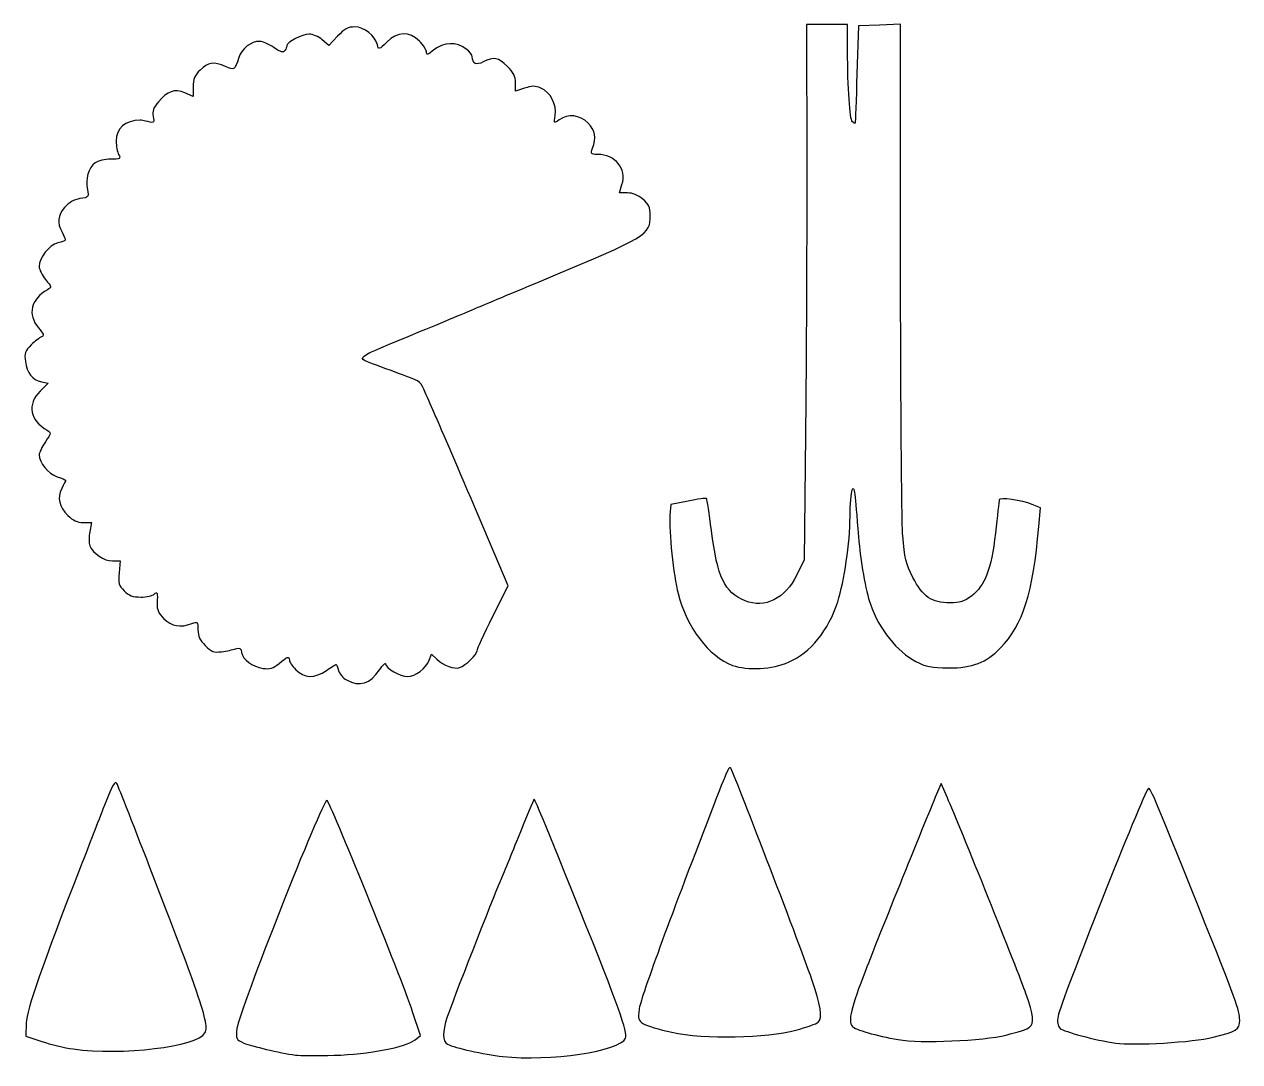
# Model space of a CAD drawing. Header units: centimetres. Extents: x -6.7 to 6.7, y -11.4 to 0.
import ezdxf

# ---------------------------------------------------------------- set-up
doc = ezdxf.new("R2010")
doc.units = ezdxf.units.CM
doc.header["$MEASUREMENT"] = 0
doc.layers.add('Layer 1', color=7, linetype='Continuous')

msp = doc.modelspace()

# ---------------------------------------------------------------- linework, layer by layer
at = {"layer": 'Layer 1'}
for points, knots in [([(1.10278, -7.05036), (0.84341, -6.95492), (0.60002, -6.63425), (0.50239, -6.25939), (0.50239, -6.25939), (0.45365, -6.07228), (0.40127, -5.56674), (0.41333, -5.40005), (0.41333, -5.40005), (0.41333, -5.40005), (0.4219, -5.28154), (0.4219, -5.28154), (0.4219, -5.28154), (0.4219, -5.28154), (0.61317, -5.24294), (0.61317, -5.24294), (0.61317, -5.24294), (0.71837, -5.22172), (0.80936, -5.20958), (0.81542, -5.21595), (0.81542, -5.21595), (0.82148, -5.2223), (0.84593, -5.37994), (0.86979, -5.56623), (0.86979, -5.56623), (0.93633, -6.08574), (1.01232, -6.24446), (1.24015, -6.33963), (1.24015, -6.33963), (1.45589, -6.42977), (1.68084, -6.31719), (1.80818, -6.05541), (1.80818, -6.05541), (1.80818, -6.05541), (1.88917, -5.88896), (1.88917, -5.88896), (1.88917, -5.88896), (1.88917, -5.88896), (1.9043, -4.51313), (1.9043, -4.51313), (1.9043, -4.51313), (1.91261, -3.75642), (1.91885, -2.43186), (1.91814, -1.56964), (1.91814, -1.56964), (1.91814, -1.56964), (1.91679, -0.00198), (1.91679, -0.00198), (1.91679, -0.00198), (1.91679, -0.00198), (2.1417, -0.002), (2.1417, -0.002), (2.1417, -0.002), (2.1417, -0.002), (2.36659, -0.002), (2.36659, -0.002), (2.36659, -0.002), (2.36659, -0.002), (2.36712, -0.28643), (2.36712, -0.28643), (2.36712, -0.28643), (2.36781, -0.70262), (2.3908, -1.04216), (2.42025, -1.07161), (2.42025, -1.07161), (2.43441, -1.08579), (2.44785, -1.09201), (2.45012, -1.08547), (2.45012, -1.08547), (2.45237, -1.07893), (2.46129, -0.83544), (2.46996, -0.5444), (2.46996, -0.5444), (2.46996, -0.5444), (2.48568, -0.01523), (2.48568, -0.01523), (2.48568, -0.01523), (2.48568, -0.01523), (2.71719, -0.00758), (2.71719, -0.00758), (2.71719, -0.00758), (2.71719, -0.00758), (2.9487, 0.00007), (2.9487, 0.00007), (2.9487, 0.00007), (2.9487, 0.00007), (2.95005, -2.66664), (2.95005, -2.66664), (2.95005, -2.66664), (2.95082, -4.13333), (2.9614, -5.46281), (2.9736, -5.62103), (2.9736, -5.62103), (2.99286, -5.87082), (3.00747, -5.93165), (3.08467, -6.08275), (3.08467, -6.08275), (3.19291, -6.29452), (3.29314, -6.36331), (3.49332, -6.36331), (3.49332, -6.36331), (3.60294, -6.36331), (3.64964, -6.34833), (3.72912, -6.28772), (3.72912, -6.28772), (3.87914, -6.17331), (3.94518, -6.00038), (3.99257, -5.59779), (3.99257, -5.59779), (4.01482, -5.40869), (4.03313, -5.24349), (4.03329, -5.23071), (4.03329, -5.23071), (4.03361, -5.19938), (4.2847, -5.23444), (4.39746, -5.28154), (4.39746, -5.28154), (4.39746, -5.28154), (4.48789, -5.31935), (4.48789, -5.31935), (4.48789, -5.31935), (4.48789, -5.31935), (4.47, -5.5248), (4.47, -5.5248), (4.47, -5.5248), (4.40618, -6.25833), (4.29834, -6.60001), (4.0491, -6.85849), (4.0491, -6.85849), (3.89268, -7.02071), (3.73909, -7.07981), (3.47786, -7.07836), (3.47786, -7.07836), (3.28834, -7.0773), (3.23193, -7.06619), (3.11901, -7.00764), (3.11901, -7.00764), (2.90951, -6.89905), (2.71584, -6.65582), (2.61794, -6.37843), (2.61794, -6.37843), (2.56664, -6.23307), (2.50808, -5.90057), (2.48739, -5.63765), (2.48739, -5.63765), (2.44823, -5.13878), (2.43876, -5.06864), (2.41773, -5.12171), (2.41773, -5.12171), (2.40619, -5.15081), (2.39588, -5.28178), (2.39474, -5.41275), (2.39474, -5.41275), (2.39225, -5.70549), (2.33185, -6.12247), (2.25861, -6.35202), (2.25861, -6.35202), (2.15902, -6.6641), (1.95915, -6.90997), (1.71833, -7.01647), (1.71833, -7.01647), (1.54742, -7.09212), (1.25931, -7.10799), (1.10278, -7.05036), (1.10278, -7.05036), (1.10278, -7.05036), (1.10278, -7.05036), (1.10278, -7.05036)], [0, 0, 0, 0, 0.02325581, 0.02325581, 0.02325581, 0.02325581, 0.04651163, 0.04651163, 0.04651163, 0.04651163, 0.06976744, 0.06976744, 0.06976744, 0.06976744, 0.09302326, 0.09302326, 0.09302326, 0.09302326, 0.11627907, 0.11627907, 0.11627907, 0.11627907, 0.13953488, 0.13953488, 0.13953488, 0.13953488, 0.1627907, 0.1627907, 0.1627907, 0.1627907, 0.18604651, 0.18604651, 0.18604651, 0.18604651, 0.20930233, 0.20930233, 0.20930233, 0.20930233, 0.23255814, 0.23255814, 0.23255814, 0.23255814, 0.25581395, 0.25581395, 0.25581395, 0.25581395, 0.27906977, 0.27906977, 0.27906977, 0.27906977, 0.30232558, 0.30232558, 0.30232558, 0.30232558, 0.3255814, 0.3255814, 0.3255814, 0.3255814, 0.34883721, 0.34883721, 0.34883721, 0.34883721, 0.37209302, 0.37209302, 0.37209302, 0.37209302, 0.39534884, 0.39534884, 0.39534884, 0.39534884, 0.41860465, 0.41860465, 0.41860465, 0.41860465, 0.44186047, 0.44186047, 0.44186047, 0.44186047, 0.46511628, 0.46511628, 0.46511628, 0.46511628, 0.48837209, 0.48837209, 0.48837209, 0.48837209, 0.51162791, 0.51162791, 0.51162791, 0.51162791, 0.53488372, 0.53488372, 0.53488372, 0.53488372, 0.55813953, 0.55813953, 0.55813953, 0.55813953, 0.58139535, 0.58139535, 0.58139535, 0.58139535, 0.60465116, 0.60465116, 0.60465116, 0.60465116, 0.62790698, 0.62790698, 0.62790698, 0.62790698, 0.65116279, 0.65116279, 0.65116279, 0.65116279, 0.6744186, 0.6744186, 0.6744186, 0.6744186, 0.69767442, 0.69767442, 0.69767442, 0.69767442, 0.72093023, 0.72093023, 0.72093023, 0.72093023, 0.74418605, 0.74418605, 0.74418605, 0.74418605, 0.76744186, 0.76744186, 0.76744186, 0.76744186, 0.79069767, 0.79069767, 0.79069767, 0.79069767, 0.81395349, 0.81395349, 0.81395349, 0.81395349, 0.8372093, 0.8372093, 0.8372093, 0.8372093, 0.86046512, 0.86046512, 0.86046512, 0.86046512, 0.88372093, 0.88372093, 0.88372093, 0.88372093, 0.90697674, 0.90697674, 0.90697674, 0.90697674, 0.93023256, 0.93023256, 0.93023256, 0.93023256, 0.95348837, 0.95348837, 0.95348837, 0.95348837, 1, 1, 1, 1]), ([(-3.14301, -7.21023), (-3.18283, -7.18861), (-3.22283, -7.14146), (-3.23186, -7.10545), (-3.23186, -7.10545), (-3.24088, -7.06944), (-3.25242, -7.03997), (-3.25747, -7.03997), (-3.25747, -7.03997), (-3.26252, -7.03997), (-3.31052, -7.06974), (-3.36412, -7.10612), (-3.36412, -7.10612), (-3.49546, -7.19526), (-3.6101, -7.19253), (-3.70062, -7.09805), (-3.70062, -7.09805), (-3.73973, -7.05722), (-3.77171, -7.0096), (-3.77171, -6.99222), (-3.77171, -6.99222), (-3.77171, -6.94547), (-3.79473, -6.95301), (-3.88548, -7.02937), (-3.88548, -7.02937), (-3.95144, -7.08488), (-3.98525, -7.0952), (-4.06066, -7.08295), (-4.06066, -7.08295), (-4.17933, -7.06369), (-4.28511, -6.98569), (-4.29643, -6.90912), (-4.29643, -6.90912), (-4.30352, -6.86123), (-4.31633, -6.85337), (-4.36258, -6.86848), (-4.36258, -6.86848), (-4.39412, -6.8788), (-4.46429, -6.89306), (-4.51847, -6.90018), (-4.51847, -6.90018), (-4.602, -6.91113), (-4.6292, -6.90089), (-4.69706, -6.83306), (-4.69706, -6.83306), (-4.75612, -6.774), (-4.77712, -6.72836), (-4.77712, -6.65902), (-4.77712, -6.65902), (-4.77712, -6.56906), (-4.78003, -6.56615), (-4.84499, -6.59086), (-4.84499, -6.59086), (-4.9703, -6.63849), (-5.06735, -6.62153), (-5.15159, -6.53728), (-5.15159, -6.53728), (-5.21075, -6.47815), (-5.22977, -6.436), (-5.22626, -6.37192), (-5.22626, -6.37192), (-5.21935, -6.24579), (-5.22353, -6.2323), (-5.25867, -6.26744), (-5.25867, -6.26744), (-5.27613, -6.28488), (-5.34217, -6.29916), (-5.40538, -6.29916), (-5.40538, -6.29916), (-5.49365, -6.29916), (-5.53619, -6.28334), (-5.58847, -6.23106), (-5.58847, -6.23106), (-5.64792, -6.17158), (-5.65499, -6.14637), (-5.64406, -6.03262), (-5.64406, -6.03262), (-5.64406, -6.03262), (-5.63155, -5.90229), (-5.63155, -5.90229), (-5.63155, -5.90229), (-5.63155, -5.90229), (-5.71669, -5.90226), (-5.71669, -5.90226), (-5.71669, -5.90226), (-5.81056, -5.90226), (-5.9346, -5.81907), (-5.96556, -5.73536), (-5.96556, -5.73536), (-5.97649, -5.70581), (-5.97712, -5.63601), (-5.96691, -5.58026), (-5.96691, -5.58026), (-5.96691, -5.58026), (-5.94836, -5.47892), (-5.94836, -5.47892), (-5.94836, -5.47892), (-5.94836, -5.47892), (-6.03946, -5.47893), (-6.03946, -5.47893), (-6.03946, -5.47893), (-6.10449, -5.47893), (-6.15228, -5.45718), (-6.20652, -5.40297), (-6.20652, -5.40297), (-6.30666, -5.30283), (-6.32749, -5.21181), (-6.27454, -5.10571), (-6.27454, -5.10571), (-6.25131, -5.05912), (-6.23229, -5.01784), (-6.23229, -5.0139), (-6.23229, -5.0139), (-6.23229, -5.01001), (-6.27489, -4.99273), (-6.32696, -4.97556), (-6.32696, -4.97556), (-6.42192, -4.94421), (-6.52307, -4.82038), (-6.52325, -4.73519), (-6.52325, -4.73519), (-6.52325, -4.71175), (-6.49261, -4.6473), (-6.45504, -4.59192), (-6.45504, -4.59192), (-6.39096, -4.49752), (-6.38966, -4.48966), (-6.4343, -4.46466), (-6.4343, -4.46466), (-6.62623, -4.35724), (-6.65906, -4.18063), (-6.51402, -4.03556), (-6.51402, -4.03556), (-6.51402, -4.03556), (-6.42531, -3.94682), (-6.42531, -3.94682), (-6.42531, -3.94682), (-6.42531, -3.94682), (-6.49807, -3.93084), (-6.49807, -3.93084), (-6.49807, -3.93084), (-6.5989, -3.90869), (-6.65761, -3.83503), (-6.67444, -3.70954), (-6.67444, -3.70954), (-6.68682, -3.61733), (-6.67844, -3.59262), (-6.61242, -3.52661), (-6.61242, -3.52661), (-6.57046, -3.48462), (-6.51855, -3.44443), (-6.49709, -3.43729), (-6.49709, -3.43729), (-6.46629, -3.427), (-6.4733, -3.40623), (-6.53043, -3.33834), (-6.53043, -3.33834), (-6.65515, -3.19012), (-6.61568, -3.02282), (-6.43171, -2.91987), (-6.43171, -2.91987), (-6.38374, -2.89304), (-6.38464, -2.88809), (-6.45245, -2.80753), (-6.45245, -2.80753), (-6.49145, -2.76115), (-6.52338, -2.69611), (-6.52338, -2.66301), (-6.52338, -2.66301), (-6.52338, -2.56652), (-6.41442, -2.42893), (-6.31833, -2.40404), (-6.31833, -2.40404), (-6.21845, -2.37819), (-6.22102, -2.38465), (-6.27187, -2.28712), (-6.27187, -2.28712), (-6.32865, -2.17827), (-6.32119, -2.10757), (-6.24316, -2.01486), (-6.24316, -2.01486), (-6.19739, -1.96044), (-6.14137, -1.92808), (-6.07459, -1.91739), (-6.07459, -1.91739), (-5.97828, -1.90199), (-5.97529, -1.89831), (-5.99302, -1.81822), (-5.99302, -1.81822), (-6.01779, -1.70643), (-5.97982, -1.57457), (-5.90849, -1.52459), (-5.90849, -1.52459), (-5.8764, -1.5021), (-5.79879, -1.48371), (-5.73603, -1.48371), (-5.73603, -1.48371), (-5.63141, -1.48371), (-5.62419, -1.47948), (-5.64933, -1.43254), (-5.64933, -1.43254), (-5.66438, -1.40439), (-5.67671, -1.33832), (-5.67671, -1.2858), (-5.67671, -1.2858), (-5.67671, -1.142), (-5.57987, -1.05709), (-5.41213, -1.05384), (-5.41213, -1.05384), (-5.40485, -1.05368), (-5.36641, -1.0612), (-5.32672, -1.07054), (-5.32672, -1.07054), (-5.25893, -1.08652), (-5.25547, -1.083), (-5.26952, -1.01262), (-5.26952, -1.01262), (-5.28092, -0.95568), (-5.26706, -0.91697), (-5.21173, -0.85122), (-5.21173, -0.85122), (-5.11225, -0.733), (-5.03504, -0.70739), (-4.92135, -0.75489), (-4.92135, -0.75489), (-4.92135, -0.75489), (-4.83002, -0.79307), (-4.83002, -0.79307), (-4.83002, -0.79307), (-4.83002, -0.79307), (-4.83002, -0.68655), (-4.83002, -0.68655), (-4.83002, -0.68655), (-4.83002, -0.60411), (-4.81253, -0.56254), (-4.75268, -0.50272), (-4.75268, -0.50272), (-4.66613, -0.41617), (-4.60597, -0.40773), (-4.47257, -0.46346), (-4.47257, -0.46346), (-4.37211, -0.50545), (-4.3742, -0.50688), (-4.32858, -0.36538), (-4.32858, -0.36538), (-4.29577, -0.26362), (-4.19528, -0.18726), (-4.09419, -0.18726), (-4.09419, -0.18726), (-4.06641, -0.18726), (-3.99857, -0.21785), (-3.94346, -0.25526), (-3.94346, -0.25526), (-3.86472, -0.30871), (-3.83853, -0.31577), (-3.82112, -0.28833), (-3.82112, -0.28833), (-3.80895, -0.26909), (-3.79879, -0.2443), (-3.79855, -0.23316), (-3.79855, -0.23316), (-3.79781, -0.19585), (-3.62697, -0.10806), (-3.5549, -0.10799), (-3.5549, -0.10799), (-3.51569, -0.10794), (-3.45105, -0.1359), (-3.41123, -0.17017), (-3.41123, -0.17017), (-3.41123, -0.17017), (-3.33884, -0.23243), (-3.33884, -0.23243), (-3.33884, -0.23243), (-3.33884, -0.23243), (-3.24187, -0.13049), (-3.24187, -0.13049), (-3.24187, -0.13049), (-3.16519, -0.04987), (-3.1254, -0.02852), (-3.05179, -0.02852), (-3.05179, -0.02852), (-2.94934, -0.02852), (-2.82935, -0.12438), (-2.80366, -0.22669), (-2.80366, -0.22669), (-2.78974, -0.2822), (-2.78599, -0.28106), (-2.701, -0.1961), (-2.701, -0.1961), (-2.58292, -0.07802), (-2.45208, -0.07405), (-2.3409, -0.18525), (-2.3409, -0.18525), (-2.29835, -0.22777), (-2.26356, -0.28241), (-2.26356, -0.30664), (-2.26356, -0.30664), (-2.26356, -0.34249), (-2.24835, -0.33791), (-2.18215, -0.28222), (-2.18215, -0.28222), (-2.07962, -0.19594), (-1.93024, -0.19017), (-1.83055, -0.26854), (-1.83055, -0.26854), (-1.79221, -0.29873), (-1.76065, -0.33744), (-1.76044, -0.35453), (-1.76044, -0.35453), (-1.75938, -0.43465), (-1.71879, -0.45436), (-1.63971, -0.41314), (-1.63971, -0.41314), (-1.52507, -0.35334), (-1.47416, -0.36282), (-1.37454, -0.46243), (-1.37454, -0.46243), (-1.3067, -0.53027), (-1.28458, -0.57504), (-1.28458, -0.64452), (-1.28458, -0.64452), (-1.28458, -0.64452), (-1.28458, -0.73662), (-1.28458, -0.73662), (-1.28458, -0.73662), (-1.28458, -0.73662), (-1.18557, -0.70262), (-1.18557, -0.70262), (-1.18557, -0.70262), (-1.10739, -0.67574), (-1.06981, -0.67529), (-1.00698, -0.70045), (-1.00698, -0.70045), (-0.90252, -0.74225), (-0.82778, -0.8855), (-0.84881, -1.00353), (-0.84881, -1.00353), (-0.8645, -1.09148), (-0.86413, -1.09185), (-0.80412, -1.04983), (-0.80412, -1.04983), (-0.70654, -0.98151), (-0.5778, -0.99578), (-0.48879, -1.08481), (-0.48879, -1.08481), (-0.40777, -1.1658), (-0.39288, -1.24626), (-0.43725, -1.36294), (-0.43725, -1.36294), (-0.46143, -1.42649), (-0.45799, -1.43078), (-0.38304, -1.43078), (-0.38304, -1.43078), (-0.18849, -1.43078), (-0.06054, -1.58892), (-0.11404, -1.7632), (-0.11404, -1.7632), (-0.11404, -1.7632), (-0.14195, -1.85411), (-0.14195, -1.85411), (-0.14195, -1.85411), (-0.14195, -1.85411), (-0.05384, -1.85408), (-0.05384, -1.85408), (-0.05384, -1.85408), (0.00233, -1.85408), (0.06374, -1.8789), (0.11568, -1.92258), (0.11568, -1.92258), (0.1827, -1.97899), (0.19707, -2.01063), (0.19707, -2.10191), (0.19707, -2.10191), (0.19707, -2.31715), (0.17619, -2.32964), (-1.00075, -2.82041), (-1.00075, -2.82041), (-1.36786, -2.97347), (-1.69205, -3.10973), (-1.72116, -3.12315), (-1.72116, -3.12315), (-1.75027, -3.13657), (-2.02411, -3.25063), (-2.3297, -3.37659), (-2.3297, -3.37659), (-3.10255, -3.69517), (-3.05413, -3.65678), (-2.8037, -3.75262), (-2.8037, -3.75262), (-2.68853, -3.7967), (-2.53409, -3.85388), (-2.46051, -3.87967), (-2.46051, -3.87967), (-2.34169, -3.92134), (-2.32121, -3.94015), (-2.27747, -4.04787), (-2.27747, -4.04787), (-2.2504, -4.11457), (-2.20079, -4.22869), (-2.16727, -4.30145), (-2.16727, -4.30145), (-2.13375, -4.37421), (-1.93978, -4.82567), (-1.73624, -5.30464), (-1.73624, -5.30464), (-1.73624, -5.30464), (-1.36619, -6.17552), (-1.36619, -6.17552), (-1.36619, -6.17552), (-1.36619, -6.17552), (-1.53706, -6.51689), (-1.53706, -6.51689), (-1.53706, -6.51689), (-1.63104, -6.70466), (-1.70793, -6.8731), (-1.70793, -6.8912), (-1.70793, -6.8912), (-1.70793, -6.93073), (-1.83467, -7.05196), (-1.89999, -7.07495), (-1.89999, -7.07495), (-1.95897, -7.09567), (-2.0743, -7.05251), (-2.15031, -6.98134), (-2.15031, -6.98134), (-2.15031, -6.98134), (-2.20902, -6.92633), (-2.20902, -6.92633), (-2.20902, -6.92633), (-2.20902, -6.92633), (-2.23431, -6.99285), (-2.23431, -6.99285), (-2.23431, -6.99285), (-2.26841, -7.08257), (-2.3874, -7.17218), (-2.47217, -7.17205), (-2.47217, -7.17205), (-2.55432, -7.17194), (-2.71334, -7.08101), (-2.71334, -7.03412), (-2.71334, -7.03412), (-2.71334, -7.01594), (-2.74334, -7.04526), (-2.77999, -7.09921), (-2.77999, -7.09921), (-2.88618, -7.25547), (-2.99715, -7.28936), (-3.14301, -7.21023), (-3.14301, -7.21023), (-3.14301, -7.21023), (-3.14301, -7.21023), (-3.14301, -7.21023)], [0, 0, 0, 0, 0.00877193, 0.00877193, 0.00877193, 0.00877193, 0.01754386, 0.01754386, 0.01754386, 0.01754386, 0.02631579, 0.02631579, 0.02631579, 0.02631579, 0.03508772, 0.03508772, 0.03508772, 0.03508772, 0.04385965, 0.04385965, 0.04385965, 0.04385965, 0.05263158, 0.05263158, 0.05263158, 0.05263158, 0.06140351, 0.06140351, 0.06140351, 0.06140351, 0.07017544, 0.07017544, 0.07017544, 0.07017544, 0.07894737, 0.07894737, 0.07894737, 0.07894737, 0.0877193, 0.0877193, 0.0877193, 0.0877193, 0.09649123, 0.09649123, 0.09649123, 0.09649123, 0.10526316, 0.10526316, 0.10526316, 0.10526316, 0.11403509, 0.11403509, 0.11403509, 0.11403509, 0.12280702, 0.12280702, 0.12280702, 0.12280702, 0.13157895, 0.13157895, 0.13157895, 0.13157895, 0.14035088, 0.14035088, 0.14035088, 0.14035088, 0.14912281, 0.14912281, 0.14912281, 0.14912281, 0.15789474, 0.15789474, 0.15789474, 0.15789474, 0.16666667, 0.16666667, 0.16666667, 0.16666667, 0.1754386, 0.1754386, 0.1754386, 0.1754386, 0.18421053, 0.18421053, 0.18421053, 0.18421053, 0.19298246, 0.19298246, 0.19298246, 0.19298246, 0.20175439, 0.20175439, 0.20175439, 0.20175439, 0.21052632, 0.21052632, 0.21052632, 0.21052632, 0.21929825, 0.21929825, 0.21929825, 0.21929825, 0.22807018, 0.22807018, 0.22807018, 0.22807018, 0.23684211, 0.23684211, 0.23684211, 0.23684211, 0.24561404, 0.24561404, 0.24561404, 0.24561404, 0.25438596, 0.25438596, 0.25438596, 0.25438596, 0.26315789, 0.26315789, 0.26315789, 0.26315789, 0.27192982, 0.27192982, 0.27192982, 0.27192982, 0.28070175, 0.28070175, 0.28070175, 0.28070175, 0.28947368, 0.28947368, 0.28947368, 0.28947368, 0.29824561, 0.29824561, 0.29824561, 0.29824561, 0.30701754, 0.30701754, 0.30701754, 0.30701754, 0.31578947, 0.31578947, 0.31578947, 0.31578947, 0.3245614, 0.3245614, 0.3245614, 0.3245614, 0.33333333, 0.33333333, 0.33333333, 0.33333333, 0.34210526, 0.34210526, 0.34210526, 0.34210526, 0.35087719, 0.35087719, 0.35087719, 0.35087719, 0.35964912, 0.35964912, 0.35964912, 0.35964912, 0.36842105, 0.36842105, 0.36842105, 0.36842105, 0.37719298, 0.37719298, 0.37719298, 0.37719298, 0.38596491, 0.38596491, 0.38596491, 0.38596491, 0.39473684, 0.39473684, 0.39473684, 0.39473684, 0.40350877, 0.40350877, 0.40350877, 0.40350877, 0.4122807, 0.4122807, 0.4122807, 0.4122807, 0.42105263, 0.42105263, 0.42105263, 0.42105263, 0.42982456, 0.42982456, 0.42982456, 0.42982456, 0.43859649, 0.43859649, 0.43859649, 0.43859649, 0.44736842, 0.44736842, 0.44736842, 0.44736842, 0.45614035, 0.45614035, 0.45614035, 0.45614035, 0.46491228, 0.46491228, 0.46491228, 0.46491228, 0.47368421, 0.47368421, 0.47368421, 0.47368421, 0.48245614, 0.48245614, 0.48245614, 0.48245614, 0.49122807, 0.49122807, 0.49122807, 0.49122807, 0.5, 0.5, 0.5, 0.5, 0.50877193, 0.50877193, 0.50877193, 0.50877193, 0.51754386, 0.51754386, 0.51754386, 0.51754386, 0.52631579, 0.52631579, 0.52631579, 0.52631579, 0.53508772, 0.53508772, 0.53508772, 0.53508772, 0.54385965, 0.54385965, 0.54385965, 0.54385965, 0.55263158, 0.55263158, 0.55263158, 0.55263158, 0.56140351, 0.56140351, 0.56140351, 0.56140351, 0.57017544, 0.57017544, 0.57017544, 0.57017544, 0.57894737, 0.57894737, 0.57894737, 0.57894737, 0.5877193, 0.5877193, 0.5877193, 0.5877193, 0.59649123, 0.59649123, 0.59649123, 0.59649123, 0.60526316, 0.60526316, 0.60526316, 0.60526316, 0.61403509, 0.61403509, 0.61403509, 0.61403509, 0.62280702, 0.62280702, 0.62280702, 0.62280702, 0.63157895, 0.63157895, 0.63157895, 0.63157895, 0.64035088, 0.64035088, 0.64035088, 0.64035088, 0.64912281, 0.64912281, 0.64912281, 0.64912281, 0.65789474, 0.65789474, 0.65789474, 0.65789474, 0.66666667, 0.66666667, 0.66666667, 0.66666667, 0.6754386, 0.6754386, 0.6754386, 0.6754386, 0.68421053, 0.68421053, 0.68421053, 0.68421053, 0.69298246, 0.69298246, 0.69298246, 0.69298246, 0.70175439, 0.70175439, 0.70175439, 0.70175439, 0.71052632, 0.71052632, 0.71052632, 0.71052632, 0.71929825, 0.71929825, 0.71929825, 0.71929825, 0.72807018, 0.72807018, 0.72807018, 0.72807018, 0.73684211, 0.73684211, 0.73684211, 0.73684211, 0.74561404, 0.74561404, 0.74561404, 0.74561404, 0.75438596, 0.75438596, 0.75438596, 0.75438596, 0.76315789, 0.76315789, 0.76315789, 0.76315789, 0.77192982, 0.77192982, 0.77192982, 0.77192982, 0.78070175, 0.78070175, 0.78070175, 0.78070175, 0.78947368, 0.78947368, 0.78947368, 0.78947368, 0.79824561, 0.79824561, 0.79824561, 0.79824561, 0.80701754, 0.80701754, 0.80701754, 0.80701754, 0.81578947, 0.81578947, 0.81578947, 0.81578947, 0.8245614, 0.8245614, 0.8245614, 0.8245614, 0.83333333, 0.83333333, 0.83333333, 0.83333333, 0.84210526, 0.84210526, 0.84210526, 0.84210526, 0.85087719, 0.85087719, 0.85087719, 0.85087719, 0.85964912, 0.85964912, 0.85964912, 0.85964912, 0.86842105, 0.86842105, 0.86842105, 0.86842105, 0.87719298, 0.87719298, 0.87719298, 0.87719298, 0.88596491, 0.88596491, 0.88596491, 0.88596491, 0.89473684, 0.89473684, 0.89473684, 0.89473684, 0.90350877, 0.90350877, 0.90350877, 0.90350877, 0.9122807, 0.9122807, 0.9122807, 0.9122807, 0.92105263, 0.92105263, 0.92105263, 0.92105263, 0.92982456, 0.92982456, 0.92982456, 0.92982456, 0.93859649, 0.93859649, 0.93859649, 0.93859649, 0.94736842, 0.94736842, 0.94736842, 0.94736842, 0.95614035, 0.95614035, 0.95614035, 0.95614035, 0.96491228, 0.96491228, 0.96491228, 0.96491228, 0.97368421, 0.97368421, 0.97368421, 0.97368421, 0.98245614, 0.98245614, 0.98245614, 0.98245614, 1, 1, 1, 1]), ([(0.43513, -11.08613), (0.29689, -11.05642), (0.15557, -11.01374), (0.12104, -10.99125), (0.12104, -10.99125), (0.06564, -10.95513), (0.06016, -10.93659), (0.07437, -10.83303), (0.07437, -10.83303), (0.09003, -10.71862), (0.35528, -9.9888), (0.81798, -8.78682), (0.81798, -8.78682), (1.05134, -8.18058), (1.06063, -8.15936), (1.08288, -8.18161), (1.08288, -8.18161), (1.10534, -8.20407), (1.81337, -10.04893), (1.97498, -10.50603), (1.97498, -10.50603), (2.07097, -10.77755), (2.0941, -10.93397), (2.04433, -10.97524), (2.04433, -10.97524), (2.02486, -10.99141), (1.91373, -11.03093), (1.79747, -11.06308), (1.79747, -11.06308), (1.4831, -11.1499), (0.78669, -11.1617), (0.43513, -11.08613), (0.43513, -11.08613), (0.43513, -11.08613), (0.43513, -11.08613), (0.43513, -11.08613)], [0, 0, 0, 0, 0.1, 0.1, 0.1, 0.1, 0.2, 0.2, 0.2, 0.2, 0.3, 0.3, 0.3, 0.3, 0.4, 0.4, 0.4, 0.4, 0.5, 0.5, 0.5, 0.5, 0.6, 0.6, 0.6, 0.6, 0.7, 0.7, 0.7, 0.7, 0.8, 0.8, 0.8, 0.8, 1, 1, 1, 1]), ([(-6.14974, -11.26912), (-6.24253, -11.25584), (-6.39731, -11.21858), (-6.4937, -11.18638), (-6.4937, -11.18638), (-6.4937, -11.18638), (-6.66893, -11.12777), (-6.66893, -11.12777), (-6.66893, -11.12777), (-6.66893, -11.12777), (-6.66531, -10.98225), (-6.66531, -10.98225), (-6.66531, -10.98225), (-6.66182, -10.84173), (-6.49071, -10.35024), (-6.06206, -9.24923), (-6.06206, -9.24923), (-5.99975, -9.08916), (-5.89167, -8.81116), (-5.82187, -8.63148), (-5.82187, -8.63148), (-5.72038, -8.3701), (-5.68982, -8.31401), (-5.6691, -8.35102), (-5.6691, -8.35102), (-5.63179, -8.4177), (-4.92329, -10.25814), (-4.81407, -10.57212), (-4.81407, -10.57212), (-4.69392, -10.91748), (-4.6685, -11.03334), (-4.69993, -11.09203), (-4.69993, -11.09203), (-4.7806, -11.24287), (-5.61824, -11.34513), (-6.14974, -11.26912), (-6.14974, -11.26912), (-6.14974, -11.26912), (-6.14974, -11.26912), (-6.14974, -11.26912)], [0, 0, 0, 0, 0.09090909, 0.09090909, 0.09090909, 0.09090909, 0.18181818, 0.18181818, 0.18181818, 0.18181818, 0.27272727, 0.27272727, 0.27272727, 0.27272727, 0.36363636, 0.36363636, 0.36363636, 0.36363636, 0.45454545, 0.45454545, 0.45454545, 0.45454545, 0.54545455, 0.54545455, 0.54545455, 0.54545455, 0.63636364, 0.63636364, 0.63636364, 0.63636364, 0.72727273, 0.72727273, 0.72727273, 0.72727273, 0.81818182, 0.81818182, 0.81818182, 0.81818182, 1, 1, 1, 1]), ([(2.92222, -11.16622), (2.68468, -11.12566), (2.44803, -11.05631), (2.41615, -11.01787), (2.41615, -11.01787), (2.3699, -10.96218), (2.40483, -10.81888), (2.56672, -10.40017), (2.56672, -10.40017), (2.69824, -10.06007), (3.25175, -8.68591), (3.35536, -8.44225), (3.35536, -8.44225), (3.35536, -8.44225), (3.39473, -8.34965), (3.39473, -8.34965), (3.39473, -8.34965), (3.39473, -8.34965), (3.46548, -8.5084), (3.46548, -8.5084), (3.46548, -8.5084), (3.5892, -8.78603), (4.24933, -10.43113), (4.32813, -10.65809), (4.32813, -10.65809), (4.41174, -10.89897), (4.42145, -10.98768), (4.36901, -11.03121), (4.36901, -11.03121), (4.34983, -11.04714), (4.23375, -11.08532), (4.11104, -11.11606), (4.11104, -11.11606), (3.85628, -11.17988), (3.17148, -11.20877), (2.92222, -11.16622), (2.92222, -11.16622), (2.92222, -11.16622), (2.92222, -11.16622), (2.92222, -11.16622)], [0, 0, 0, 0, 0.09090909, 0.09090909, 0.09090909, 0.09090909, 0.18181818, 0.18181818, 0.18181818, 0.18181818, 0.27272727, 0.27272727, 0.27272727, 0.27272727, 0.36363636, 0.36363636, 0.36363636, 0.36363636, 0.45454545, 0.45454545, 0.45454545, 0.45454545, 0.54545455, 0.54545455, 0.54545455, 0.54545455, 0.63636364, 0.63636364, 0.63636364, 0.63636364, 0.72727273, 0.72727273, 0.72727273, 0.72727273, 0.81818182, 0.81818182, 0.81818182, 0.81818182, 1, 1, 1, 1]), ([(5.3167, -11.20472), (5.09236, -11.17212), (4.74279, -11.07925), (4.70599, -11.0424), (4.70599, -11.0424), (4.67562, -11.01203), (4.66892, -10.97506), (4.6816, -10.90746), (4.6816, -10.90746), (4.71052, -10.75331), (5.61783, -8.4629), (5.67183, -8.4077), (5.67183, -8.4077), (5.69506, -8.38399), (5.71213, -8.42397), (6.2287, -9.71223), (6.2287, -9.71223), (6.63891, -10.73522), (6.67931, -10.84658), (6.67931, -10.95344), (6.67931, -10.95344), (6.67931, -11.05581), (6.64483, -11.07793), (6.38647, -11.14119), (6.38647, -11.14119), (6.16916, -11.19445), (5.51384, -11.23332), (5.3167, -11.20472)], [0, 0, 0, 0, 0.125, 0.125, 0.125, 0.125, 0.25, 0.25, 0.25, 0.25, 0.375, 0.375, 0.375, 0.375, 0.5, 0.5, 0.5, 0.5, 0.625, 0.625, 0.625, 0.625, 0.75, 0.75, 0.75, 0.75, 1, 1, 1, 1]), ([(-3.7056, -11.33677), (-3.88105, -11.31068), (-4.18701, -11.23901), (-4.2712, -11.20427), (-4.2712, -11.20427), (-4.35806, -11.16842), (-4.36021, -11.16387), (-4.34804, -11.04174), (-4.34804, -11.04174), (-4.33095, -10.86981), (-3.40948, -8.53487), (-3.35876, -8.53487), (-3.35876, -8.53487), (-3.33132, -8.53487), (-2.54162, -10.48313), (-2.41668, -10.85908), (-2.41668, -10.85908), (-2.41668, -10.85908), (-2.33013, -11.11954), (-2.33013, -11.11954), (-2.33013, -11.11954), (-2.33013, -11.11954), (-2.38977, -11.16785), (-2.38977, -11.16785), (-2.38977, -11.16785), (-2.49169, -11.25037), (-2.89396, -11.32774), (-3.27766, -11.33864), (-3.27766, -11.33864), (-3.46935, -11.3441), (-3.66191, -11.34323), (-3.7056, -11.33677), (-3.7056, -11.33677), (-3.7056, -11.33677), (-3.7056, -11.33677), (-3.7056, -11.33677)], [0, 0, 0, 0, 0.1, 0.1, 0.1, 0.1, 0.2, 0.2, 0.2, 0.2, 0.3, 0.3, 0.3, 0.3, 0.4, 0.4, 0.4, 0.4, 0.5, 0.5, 0.5, 0.5, 0.6, 0.6, 0.6, 0.6, 0.7, 0.7, 0.7, 0.7, 0.8, 0.8, 0.8, 0.8, 1, 1, 1, 1]), ([(-1.42346, -11.35175), (-1.63748, -11.32773), (-1.95263, -11.25748), (-2.03211, -11.21615), (-2.03211, -11.21615), (-2.09042, -11.18583), (-2.09154, -11.08433), (-2.03539, -10.91421), (-2.03539, -10.91421), (-1.99242, -10.78398), (-1.52411, -9.58465), (-1.45759, -9.43445), (-1.45759, -9.43445), (-1.43825, -9.39079), (-1.34789, -9.17053), (-1.25682, -8.94497), (-1.25682, -8.94497), (-1.16575, -8.71941), (-1.0878, -8.53061), (-1.08368, -8.52542), (-1.08368, -8.52542), (-1.07349, -8.51264), (-1.0501, -8.56881), (-0.58409, -9.72549), (-0.58409, -9.72549), (-0.14716, -10.80996), (-0.04992, -11.08323), (-0.07635, -11.15207), (-0.07635, -11.15207), (-0.13044, -11.29314), (-0.91289, -11.40911), (-1.42346, -11.35175), (-1.42346, -11.35175), (-1.42346, -11.35175), (-1.42346, -11.35175), (-1.42346, -11.35175)], [0, 0, 0, 0, 0.1, 0.1, 0.1, 0.1, 0.2, 0.2, 0.2, 0.2, 0.3, 0.3, 0.3, 0.3, 0.4, 0.4, 0.4, 0.4, 0.5, 0.5, 0.5, 0.5, 0.6, 0.6, 0.6, 0.6, 0.7, 0.7, 0.7, 0.7, 0.8, 0.8, 0.8, 0.8, 1, 1, 1, 1])]:
    msp.add_open_spline(points, degree=3, knots=knots, dxfattribs=at)

doc.saveas('drawing.dxf')
